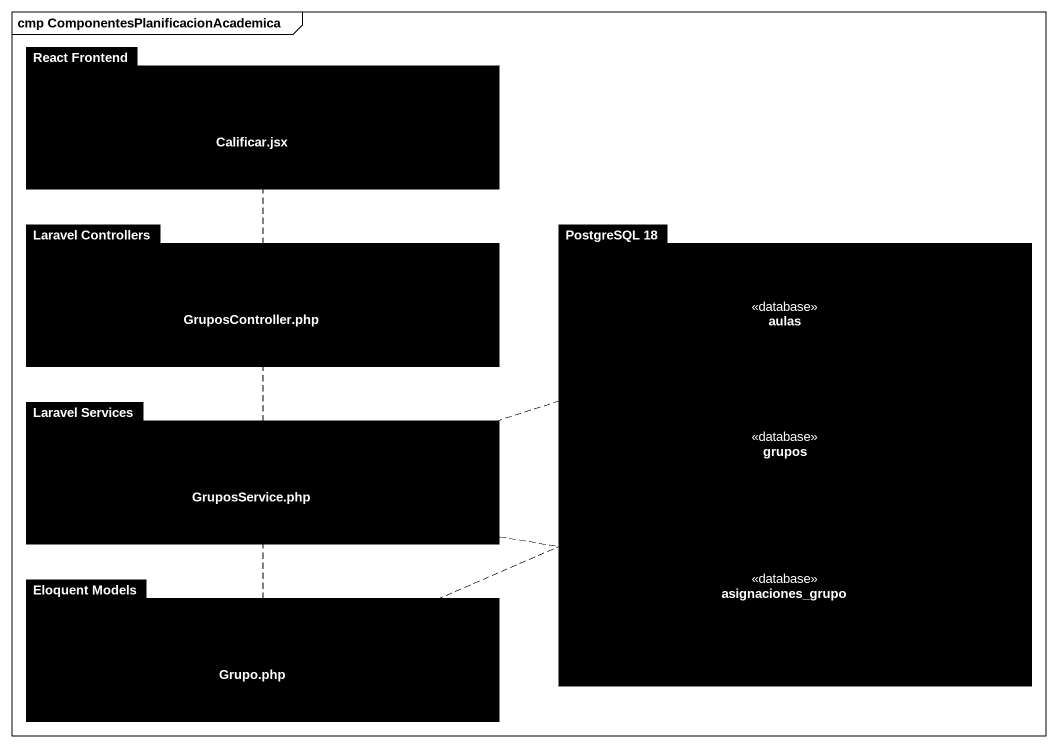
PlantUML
@startuml
mainframe cmp ComponentesPlanificacionAcademica
package "React Frontend" as React_Frontend #000000 {
  component "Calificar.jsx" as Calificar_jsx #000000
}
package "Laravel Controllers" as Laravel_Controllers #000000 {
  component "GruposController.php" as GruposController_php #000000
}
package "PostgreSQL 18" as PostgreSQL_18 #000000 {
  component aulas <<database>> #000000
  component grupos <<database>> #000000
  component asignaciones_grupo <<database>> #000000
}
package "Laravel Services" as Laravel_Services #000000 {
  component "GruposService.php" as GruposService_php #000000
}
package "Eloquent Models" as Eloquent_Models #000000 {
  component "Grupo.php" as Grupo_php #000000
}
Calificar_jsx ..> GruposController_php
GruposController_php ..> GruposService_php
GruposService_php .right.> aulas
GruposService_php .right.> asignaciones_grupo
GruposService_php ..> Grupo_php
Grupo_php .right.> grupos
@enduml
